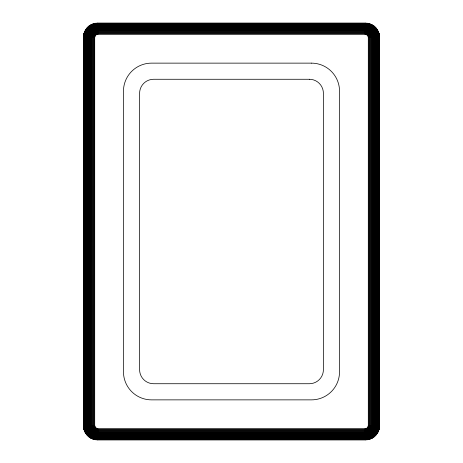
<?xml version="1.0" encoding="UTF-8"?>
<svg xmlns="http://www.w3.org/2000/svg" width="463" height="463" viewBox="0 0 463 463"><rect width="100%" height="100%" fill="white"/><g stroke="black" fill="none" stroke-linecap="round" stroke-linejoin="round"><path stroke-width="0.69" d="M97.514 439.85L365.486 439.85C372.987 440.006 379.677 433.322 379.521 425.821L379.521 37.179C379.677 29.678 372.987 22.994 365.486 23.15L97.514 23.15C90.013 22.994 83.323 29.678 83.479 37.179L83.479 425.821C83.323 433.322 90.013 440.006 97.514 439.85L97.878 428.628L365.122 428.628L366.881 428.229L367.9 427.21L368.293 425.451L368.293 37.549L368.062 36.114L367.182 34.974L365.122 34.372L97.878 34.372L96.449 34.609L95.303 35.489L94.707 37.549L94.707 425.451L95.546 427.789L97.878 428.628M365.122 34.372L365.486 23.15M83.577 37.185L84.052 33.573L86.454 28.7M379.301 427.638L379.423 37.185L378.948 33.573L376.546 28.7M95.679 439.728L97.149 428.576M365.851 34.424L367.321 23.272M93.879 439.37L96.79 428.506M366.21 34.493L369.121 23.63M378.948 429.427C377.426 435.382 371.633 439.821 365.486 439.752L97.514 439.752C91.367 439.821 85.574 435.382 84.052 429.427M92.143 438.779L96.449 428.391M366.551 34.609L370.857 24.221M90.493 437.969L96.119 428.229M366.881 34.771L372.507 25.031M367.182 34.974L374.029 26.05L376.598 28.654L367.697 35.489M88.971 436.95L95.818 428.026M95.818 34.974L88.971 26.05L86.402 28.654L95.303 35.489M367.454 35.211L375.412 27.259M87.588 435.741L95.546 427.789M86.378 434.363L95.303 427.511M89.029 26.125L93.902 23.723L97.514 23.248L365.486 23.248L369.098 23.723L373.971 26.125M367.9 35.79L377.64 30.164M85.36 432.836L95.1 427.21M368.062 36.114L378.45 31.814M84.55 431.186L94.938 426.886M368.178 36.461L379.041 33.55M94.822 426.539L83.959 429.45L83.624 427.65L94.753 426.18M368.247 36.82L379.4 35.35M368.293 37.549L379.521 37.179M94.707 425.451L83.479 425.821L83.502 37.179L94.707 37.549M368.293 425.451L379.521 425.821M83.6 35.35L94.753 36.82M368.247 426.18L379.4 427.65L379.018 429.444L368.178 426.539M83.959 33.55L94.822 36.461M84.55 31.814L94.938 36.114M368.062 426.886L378.45 431.186M85.36 30.164L95.1 35.79M367.9 427.21L377.64 432.836M367.697 427.511L376.622 434.363M87.588 27.259L95.546 35.211M367.454 427.789L375.412 435.741M367.182 428.026L374.029 436.95M366.881 428.229L372.507 437.969M90.493 25.031L96.119 34.771M366.551 428.391L370.857 438.779M92.143 24.221L96.449 34.609M366.21 428.506L369.121 439.37M93.879 23.63L96.79 34.493M365.851 428.576L367.321 439.728M95.679 23.272L97.149 34.424M83.577 425.815L83.699 427.638M365.122 428.628L365.486 439.85M97.514 23.15L97.878 34.372M83.815 35.379L83.699 425.815C83.537 433.2 90.129 439.792 97.519 439.636L365.481 439.636C372.871 439.792 379.463 433.2 379.301 425.815L379.301 37.185C379.463 29.8 372.871 23.208 365.481 23.364L97.519 23.364C90.783 23.254 84.59 28.689 83.815 35.379M83.982 35.396L83.861 425.81C83.705 433.113 90.221 439.624 97.525 439.468L365.475 439.468C372.779 439.624 379.295 433.113 379.139 425.81L379.139 37.19C379.295 29.887 372.779 23.376 365.475 23.532L97.525 23.532C90.87 23.422 84.746 28.787 83.982 35.396M84.191 35.425L84.075 425.798C83.919 432.998 90.337 439.416 97.531 439.254L365.469 439.254C372.663 439.416 379.081 432.998 378.925 425.798L378.925 37.202C379.081 30.002 372.663 23.584 365.469 23.746L97.531 23.746C90.979 23.636 84.943 28.914 84.191 35.425M84.451 35.46L84.335 425.792C84.173 432.853 90.476 439.155 97.537 438.993L365.463 438.993C372.524 439.155 378.827 432.853 378.665 425.792L378.665 37.208C378.827 30.147 372.524 23.845 365.463 24.007L97.537 24.007C91.113 23.891 85.186 29.071 84.451 35.46M84.752 35.501L84.636 425.781C84.474 432.691 90.638 438.855 97.548 438.692L365.452 438.692C372.362 438.855 378.526 432.691 378.364 425.781L378.364 37.219C378.526 30.309 372.362 24.145 365.452 24.308L97.548 24.308C91.263 24.192 85.47 29.256 84.752 35.501M85.094 35.547L84.984 425.769C84.822 432.5 90.829 438.507 97.56 438.345L365.44 438.345C372.171 438.507 378.178 432.5 378.016 425.769L378.016 37.231C378.178 30.5 372.171 24.493 365.44 24.655L97.56 24.655C91.442 24.539 85.794 29.464 85.094 35.547M85.481 35.599L85.371 425.757C85.209 432.292 91.037 438.12 97.571 437.957L365.429 437.957C371.963 438.12 377.791 432.292 377.629 425.757L377.629 37.243C377.791 30.708 371.963 24.88 365.429 25.043L97.571 25.043C91.639 24.927 86.159 29.696 85.481 35.599M85.904 35.651L85.8 425.746C85.638 432.06 91.275 437.697 97.589 437.529L365.411 437.529C371.725 437.697 377.362 432.06 377.2 425.746L377.2 37.254C377.362 30.94 371.725 25.303 365.411 25.471L97.589 25.471C91.859 25.349 86.564 29.956 85.904 35.651M86.367 35.715L86.268 425.728C86.101 431.805 91.524 437.234 97.6 437.066L365.4 437.066C371.476 437.234 376.899 431.805 376.732 425.728L376.732 37.272C376.899 31.195 371.476 25.766 365.4 25.934L97.6 25.934C92.096 25.818 86.998 30.234 86.367 35.715M86.865 35.778L86.766 425.711C86.598 431.533 91.801 436.731 97.618 436.563L365.382 436.563C371.199 436.731 376.402 431.533 376.234 425.711L376.234 37.289C376.402 31.467 371.199 26.269 365.382 26.437L97.618 26.437C92.351 26.316 87.472 30.541 86.865 35.778M87.397 35.848L87.304 425.694C87.137 431.238 92.091 436.198 97.635 436.024L365.365 436.024C370.909 436.198 375.863 431.238 375.696 425.694L375.696 37.306C375.863 31.762 370.909 26.802 365.365 26.976L97.635 26.976C92.623 26.848 87.97 30.865 87.397 35.848M87.964 35.923L87.872 425.676C87.698 430.931 92.397 435.631 97.652 435.457L365.348 435.457C370.603 435.631 375.302 430.931 375.128 425.676L375.128 37.324C375.302 32.069 370.603 27.369 365.348 27.543L97.652 27.543C92.913 27.415 88.508 31.206 87.964 35.923M88.555 36.004L88.468 425.659C88.294 430.607 92.722 435.035 97.676 434.861L365.324 434.861C370.278 435.035 374.706 430.607 374.532 425.659L374.532 37.341C374.706 32.393 370.278 27.965 365.324 28.139L97.676 28.139C93.219 28.011 89.064 31.565 88.555 36.004M89.18 36.085L89.093 425.636C88.919 430.266 93.063 434.416 97.693 434.236L365.307 434.236C369.937 434.416 374.081 430.266 373.907 425.636L373.907 37.364C374.081 32.734 369.937 28.584 365.307 28.764L97.693 28.764C93.538 28.631 89.648 31.941 89.18 36.085M89.822 36.166L89.741 425.613C89.562 429.919 93.416 433.767 97.716 433.588L365.284 433.588C369.584 433.767 373.438 429.919 373.259 425.613L373.259 37.387C373.438 33.081 369.584 29.233 365.284 29.412L97.716 29.412C93.867 29.279 90.256 32.329 89.822 36.166M90.488 36.253L90.412 425.595C90.233 429.554 93.775 433.102 97.739 432.922L365.261 432.922C369.225 433.102 372.767 429.554 372.588 425.595L372.588 37.405C372.767 33.446 369.225 29.898 365.261 30.078L97.739 30.078C94.209 29.945 90.887 32.734 90.488 36.253M91.17 36.345L91.095 425.572C90.916 429.178 94.151 432.413 97.762 432.234L365.238 432.234C368.849 432.413 372.084 429.178 371.905 425.572L371.905 37.428C372.084 33.822 368.849 30.587 365.238 30.766L97.762 30.766C94.556 30.633 91.529 33.145 91.17 36.345M91.865 36.438L91.801 425.549C91.616 428.796 94.533 431.713 97.786 431.533L365.214 431.533C368.467 431.713 371.384 428.796 371.199 425.549L371.199 37.451C371.384 34.204 368.467 31.287 365.214 31.467L97.786 31.467C94.921 31.334 92.189 33.568 91.865 36.438M92.577 36.531L92.513 425.526C92.334 428.408 94.921 431.001 97.809 430.816L365.191 430.816C368.079 431.001 370.666 428.408 370.487 425.526L370.487 37.474C370.666 34.592 368.079 31.999 365.191 32.184L97.809 32.184C95.285 32.051 92.86 34.002 92.577 36.531M93.294 36.623L93.242 425.503C93.057 428.015 95.314 430.277 97.832 430.092L365.168 430.092C367.686 430.277 369.943 428.015 369.758 425.503L369.758 37.497C369.943 34.985 367.686 32.723 365.168 32.908L97.832 32.908C95.656 32.775 93.543 34.436 93.294 36.623M94.024 36.722L93.972 425.474C93.786 427.621 95.714 429.548 97.855 429.357L365.145 429.357C367.286 429.548 369.214 427.621 369.028 425.474L369.028 37.526C369.214 35.379 367.286 33.452 365.145 33.643L97.855 33.643L95.372 34.389L94.024 36.722M311.472 63.136L151.528 63.136A28.064 28.064 0 0 0 123.465 91.194L123.465 371.806A28.064 28.064 0 0 0 151.528 399.864L311.472 399.864A28.064 28.064 0 0 0 339.535 371.806L339.535 91.194A28.064 28.064 0 0 0 311.472 63.136M309.365 79.271L153.635 79.271A14.029 14.029 0 0 0 139.6 93.3L139.6 369.7A14.029 14.029 0 0 0 153.635 383.729L309.365 383.729A14.029 14.029 0 0 0 323.4 369.7L323.4 93.3A14.029 14.029 0 0 0 309.365 79.271"/></g></svg>
